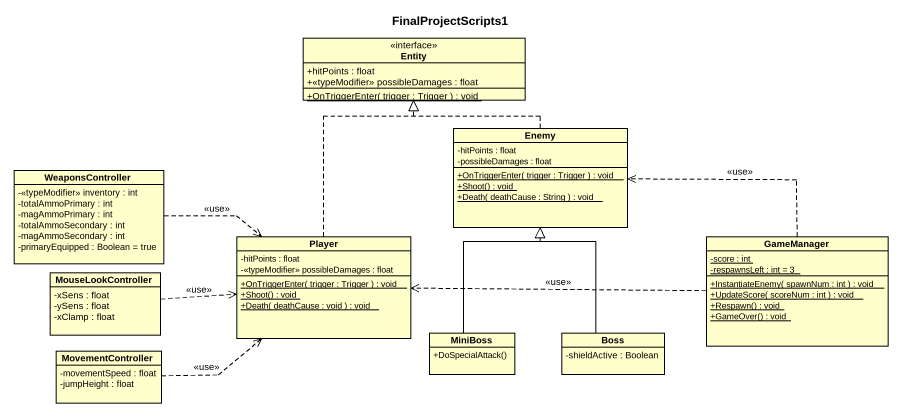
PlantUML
@startuml
title FinalProjectScripts1
hide circle
hide empty members
skinparam classAttributeIconSize 0
interface "Entity" as Entity_ {
  +hitPoints : float
  +<<typeModifier>> possibleDamages : float
  {static} +OnTriggerEnter( trigger : Trigger ) : void
}
class Enemy {
  -hitPoints : float
  -possibleDamages : float
  {static} +OnTriggerEnter( trigger : Trigger ) : void
  {static} +Shoot() : void
  {static} +Death( deathCause : String ) : void
}
class WeaponsController {
  -<<typeModifier>> inventory : int
  -totalAmmoPrimary : int
  -magAmmoPrimary : int
  -totalAmmoSecondary : int
  -magAmmoSecondary : int
  -primaryEquipped : Boolean = true
}
class Player {
  -hitPoints : float
  -<<typeModifier>> possibleDamages : float
  {static} +OnTriggerEnter( trigger : Trigger ) : void
  {static} +Shoot() : void
  {static} +Death( deathCause : void ) : void
}
class GameManager {
  {static} -score : int
  {static} -respawnsLeft : int = 3
  {static} +InstantiateEnemy( spawnNum : int ) : void
  {static} +UpdateScore( scoreNum : int ) : void
  {static} +Respawn() : void
  {static} +GameOver() : void
}
class MouseLookController {
  -xSens : float
  -ySens : float
  -xClamp : float
}
class MovementController {
  -movementSpeed : float
  -jumpHeight : float
}
class MiniBoss {
  +DoSpecialAttack()
}
class Boss {
  -shieldActive : Boolean
}
Enemy .up.|> Entity_
WeaponsController .right.> Player : <<use>>
Player .up.|> Entity_
GameManager .left.> Enemy : <<use>>
GameManager .left.> Player : <<use>>
MouseLookController .right.> Player : <<use>>
MovementController .right.> Player : <<use>>
MiniBoss -up-|> Enemy
Boss -up-|> Enemy
@enduml
